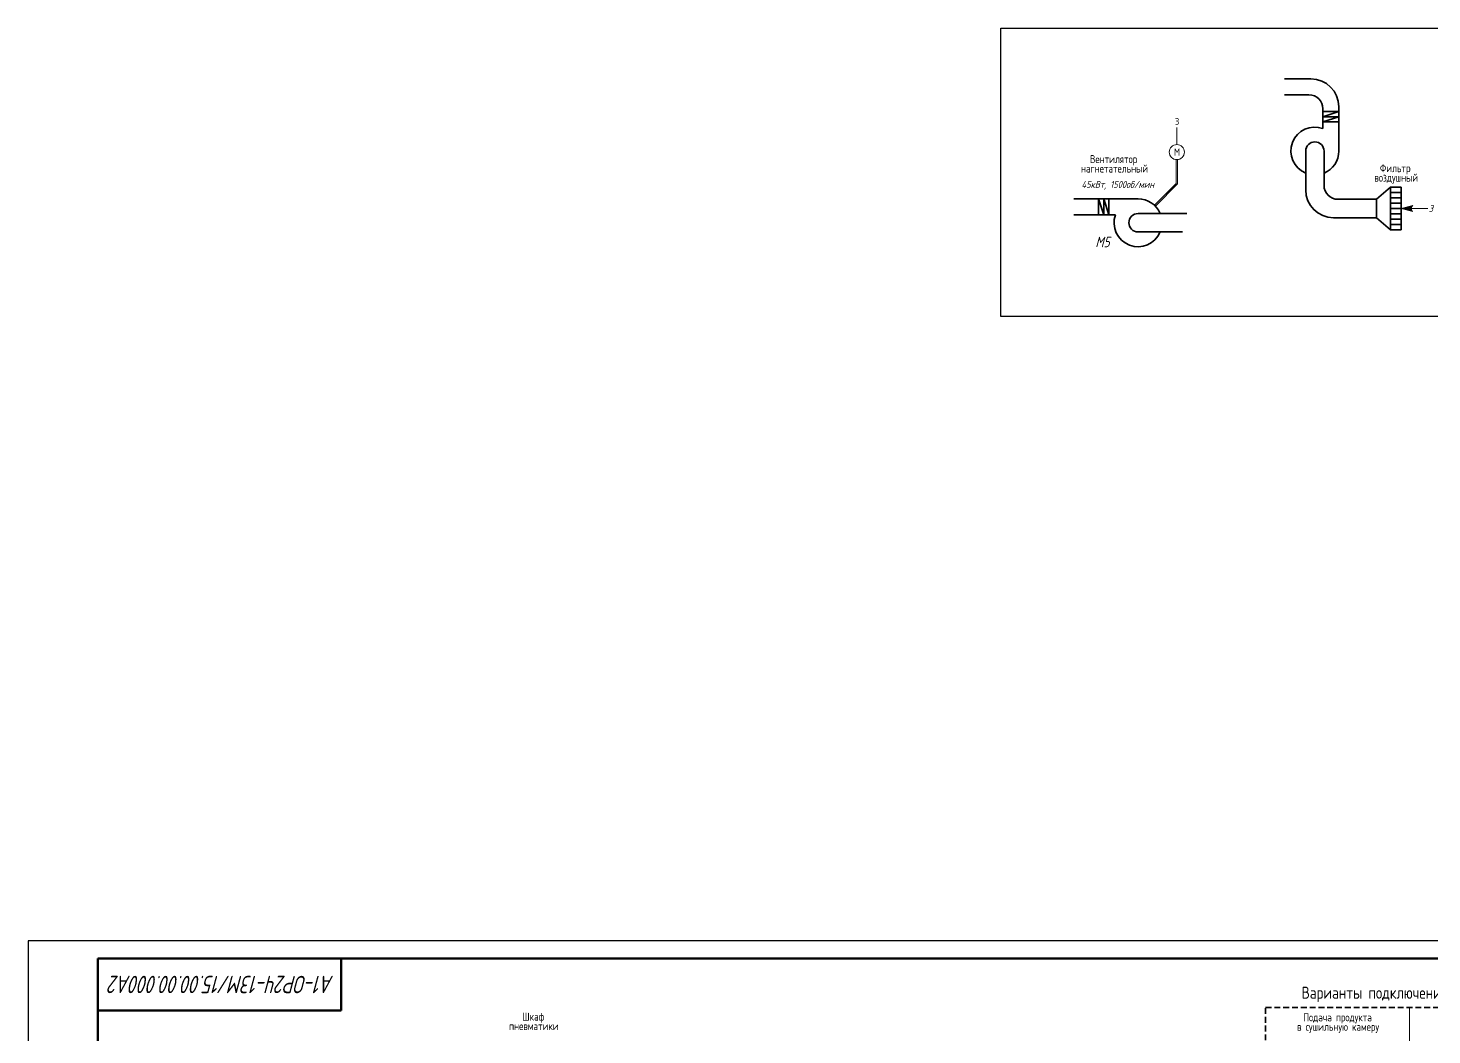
# Model space of a CAD drawing. Header units: millimetres. Extents: x 294 to 6216, y -3442 to 2720.
# Drawn here: x 294.2 to 697.6, y 2036.7 to 2325.9 of the extents above; entities that cross this region are included whole.
import ezdxf
from ezdxf.enums import TextEntityAlignment as Align

# ---------------------------------------------------------------- set-up
doc = ezdxf.new("R2010")
doc.units = ezdxf.units.MM
doc.header["$LTSCALE"] = 15
doc.linetypes.add('DASHED2', pattern=[0.375, 0.25, -0.125])
doc.layers.add('0.35 TEXT', color=7, linetype='Continuous', lineweight=35)
doc.layers.add('LWT 0.6', color=7, linetype='Continuous', lineweight=50)
doc.styles.add('0', font='gost.shx', dxfattribs={"width": 0.75, "oblique": 15})
doc.styles.add('34', font='gost.shx', dxfattribs={"width": 0.75, "oblique": 15, "height": 3.5})
doc.styles.add('35', font='gost.shx', dxfattribs={"width": 0.75, "oblique": 15, "height": 5})

msp = doc.modelspace()

# ---------------------------------------------------------------- hatches: boundary and pattern name
at = {"lineweight": 13}
h = msp.add_hatch(color=256, dxfattribs=at)
h.dxf.hatch_style = 1
h.paths.add_polyline_path([(688.724, 2274.095), (692.093, 2273.193, -0.4958839), (692.093, 2274.998)])

# ---------------------------------------------------------------- linework, layer by layer
at = {"lineweight": 35}
for p, q in [((662.815, 2311.337), (655.189, 2311.337)), ((662.227, 2306.749), (655.189, 2306.749)), ((670.815, 2290.597), (670.815, 2303.337)), ((666.227, 2297.085), (666.227, 2302.749)), ((666.227, 2300.445), (670.815, 2301.936)), ((670.815, 2301.936), (666.227, 2301.936)), ((666.227, 2298.954), (670.815, 2300.445)), ((670.815, 2300.445), (666.227, 2300.445)), ((666.227, 2298.954), (668.521, 2298.954)), ((670.815, 2298.954), (668.521, 2298.954)), ((661.295, 2290.597), (661.295, 2279.457)), ((666.572, 2290.597), (666.572, 2280.734)), ((685.665, 2280.212), (681.69, 2276.734)), ((685.665, 2267.979), (685.665, 2280.212)), ((685.665, 2280.212), (688.724, 2280.212)), ((688.724, 2280.212), (688.724, 2267.979)), ((613.121, 2276.895), (594.718, 2276.895)), ((603.273, 2272.308), (601.782, 2276.895)), ((601.782, 2276.895), (601.782, 2272.308)), ((604.765, 2272.308), (603.273, 2276.895)), ((603.273, 2276.895), (603.273, 2272.308)), ((604.765, 2276.895), (604.765, 2274.602)), ((670.572, 2276.734), (681.69, 2276.734)), ((681.69, 2276.734), (681.69, 2271.457)), ((685.665, 2278.683), (688.724, 2278.683)), ((685.665, 2277.154), (688.724, 2277.154)), ((685.665, 2275.625), (688.724, 2275.625)), ((606.633, 2272.308), (594.718, 2272.308)), ((604.765, 2272.308), (604.765, 2274.602)), ((613.121, 2272.653), (627.159, 2272.653)), ((669.295, 2271.457), (681.69, 2271.457)), ((681.69, 2271.457), (685.665, 2267.979)), ((685.665, 2274.095), (688.724, 2274.095)), ((685.665, 2272.566), (688.724, 2272.566)), ((685.665, 2271.037), (688.724, 2271.037)), ((613.121, 2267.375), (625.882, 2267.375)), ((685.665, 2269.508), (688.724, 2269.508)), ((688.724, 2267.979), (685.665, 2267.979))]:
    msp.add_line(p, q, dxfattribs=at)
at = {"lineweight": 13}
for p, q in [((624.286, 2292.479), (624.286, 2297.411)), ((624.088, 2281.31), (624.088, 2288.15)), ((624.483, 2281.146), (624.483, 2288.15)), ((617.82, 2275.041), (624.088, 2281.31)), ((618.1, 2274.764), (624.483, 2281.146)), ((688.724, 2274.095), (692.093, 2274.998)), ((688.724, 2274.095), (692.093, 2273.193)), ((696.395, 2274.095), (691.645, 2274.095)), ((691.153, 2044.568), (691.153, 2019.967))]:
    msp.add_line(p, q, dxfattribs=at)
for p, q in [((1345.189, 2063.698), (294.189, 2063.698)), ((294.189, 2063.698), (294.189, 1469.698))]:
    msp.add_line(p, q)
at = {"color": 1}
msp.add_lwpolyline([(573.702, 2325.923), (770.563, 2325.923), (770.563, 2243.121), (573.702, 2243.121)], close=True, dxfattribs=at)
at = {"linetype": 'DASHED2', "lineweight": 35, "ltscale": 0.45}
msp.add_lwpolyline([(649.791, 2044.568), (732.515, 2044.568), (732.515, 2019.967), (649.791, 2019.967)], close=True, dxfattribs=at)
at = {"lineweight": 13}
msp.add_circle((624.286, 2290.31), 2.169, dxfattribs=at)
at = {"lineweight": 35}
for centre, radius, start, end in [((662.815, 2303.337), 8, 0, 90), ((662.227, 2302.749), 4, 0, 90), ((663.933, 2290.597), 6.881, 70.52878, 247.45121), ((663.933, 2290.597), 2.639, 0, 180), ((663.933, 2290.597), 6.881, 292.54879, 0), ((669.295, 2279.457), 8, 180, 270), ((670.572, 2280.734), 4, 180, 270), ((613.121, 2270.014), 6.881, 22.54879, 90), ((613.121, 2270.014), 6.881, 160.52878, 337.45121), ((613.121, 2270.014), 2.639, 90, 270)]:
    msp.add_arc(centre, radius, start, end, dxfattribs=at)
at = {"lineweight": 13}
msp.add_arc((692.78, 2274.095), 1.134, 127.24786, 232.75214, dxfattribs=at)
at = {"layer": 'LWT 0.6'}
for p, q in [((314.189, 1474.698), (314.189, 2058.698)), ((314.189, 2058.698), (1340.189, 2058.698)), ((384.189, 2043.698), (384.189, 2058.698)), ((314.189, 2043.698), (384.189, 2043.698))]:
    msp.add_line(p, q, dxfattribs=at)

# ---------------------------------------------------------------- texts
at = {"lineweight": 13, "style": '34'}
for s, height, p in [('3', 2, (623.726, 2298.114)), ('Вентилятор', 2.3, (599.332, 2287.136, -0.02)), ('нагнетательный', 2.3, (596.729, 2284.422, -0.02)), ('воздушный', 2.3, (681.018, 2281.816, -0.02)), ('Фильтр', 2.3, (682.628, 2284.529, -0.02)), ('Шкаф', 2.3, (436.155, 2040.811)), ('Подача продукта', 2.3, (660.619, 2040.615, -0.02)), ('пневматики', 2.3, (432.419, 2038.098)), ('в сушильную камеру', 2.3, (658.812, 2037.902, -0.02))]:
    msp.add_text(s, height=height, dxfattribs=at).set_placement(p)
at = {"lineweight": 13}
for s, height, style, oblique, p in [('M', 2.1, '0', 0, (623.486, 2289.26)), ('3', 2, '34', 15, (696.663, 2273.095)), ('Варианты подключения панели РП2', 3.4509, '34', 360, (660.146, 2047.106))]:
    msp.add_text(s, height=height, dxfattribs=dict(at, style=style, oblique=oblique)).set_placement(p)
at = {"lineweight": 13, "style": '34', "oblique": 15, "width": 0.95}
msp.add_text('45кВт, 1500об/мин', height=2, dxfattribs=at).set_placement((596.891, 2280.003, -0.02))
at = {"layer": '0.35 TEXT', "style": '34', "oblique": 15}
msp.add_text('M5', height=3, dxfattribs=at).set_placement((600.861, 2262.977, -0.02))
at = {"layer": '0.35 TEXT', "color": 3, "style": '35', "oblique": 15, "width": 0.867151}
msp.add_text('А1-ОР2Ч-13М/15.00.00.000A2', height=5, rotation=180, dxfattribs=at).set_placement((382.043, 2053.698), (317.755, 2053.698), align=Align.FIT)

doc.saveas('drawing.dxf')
